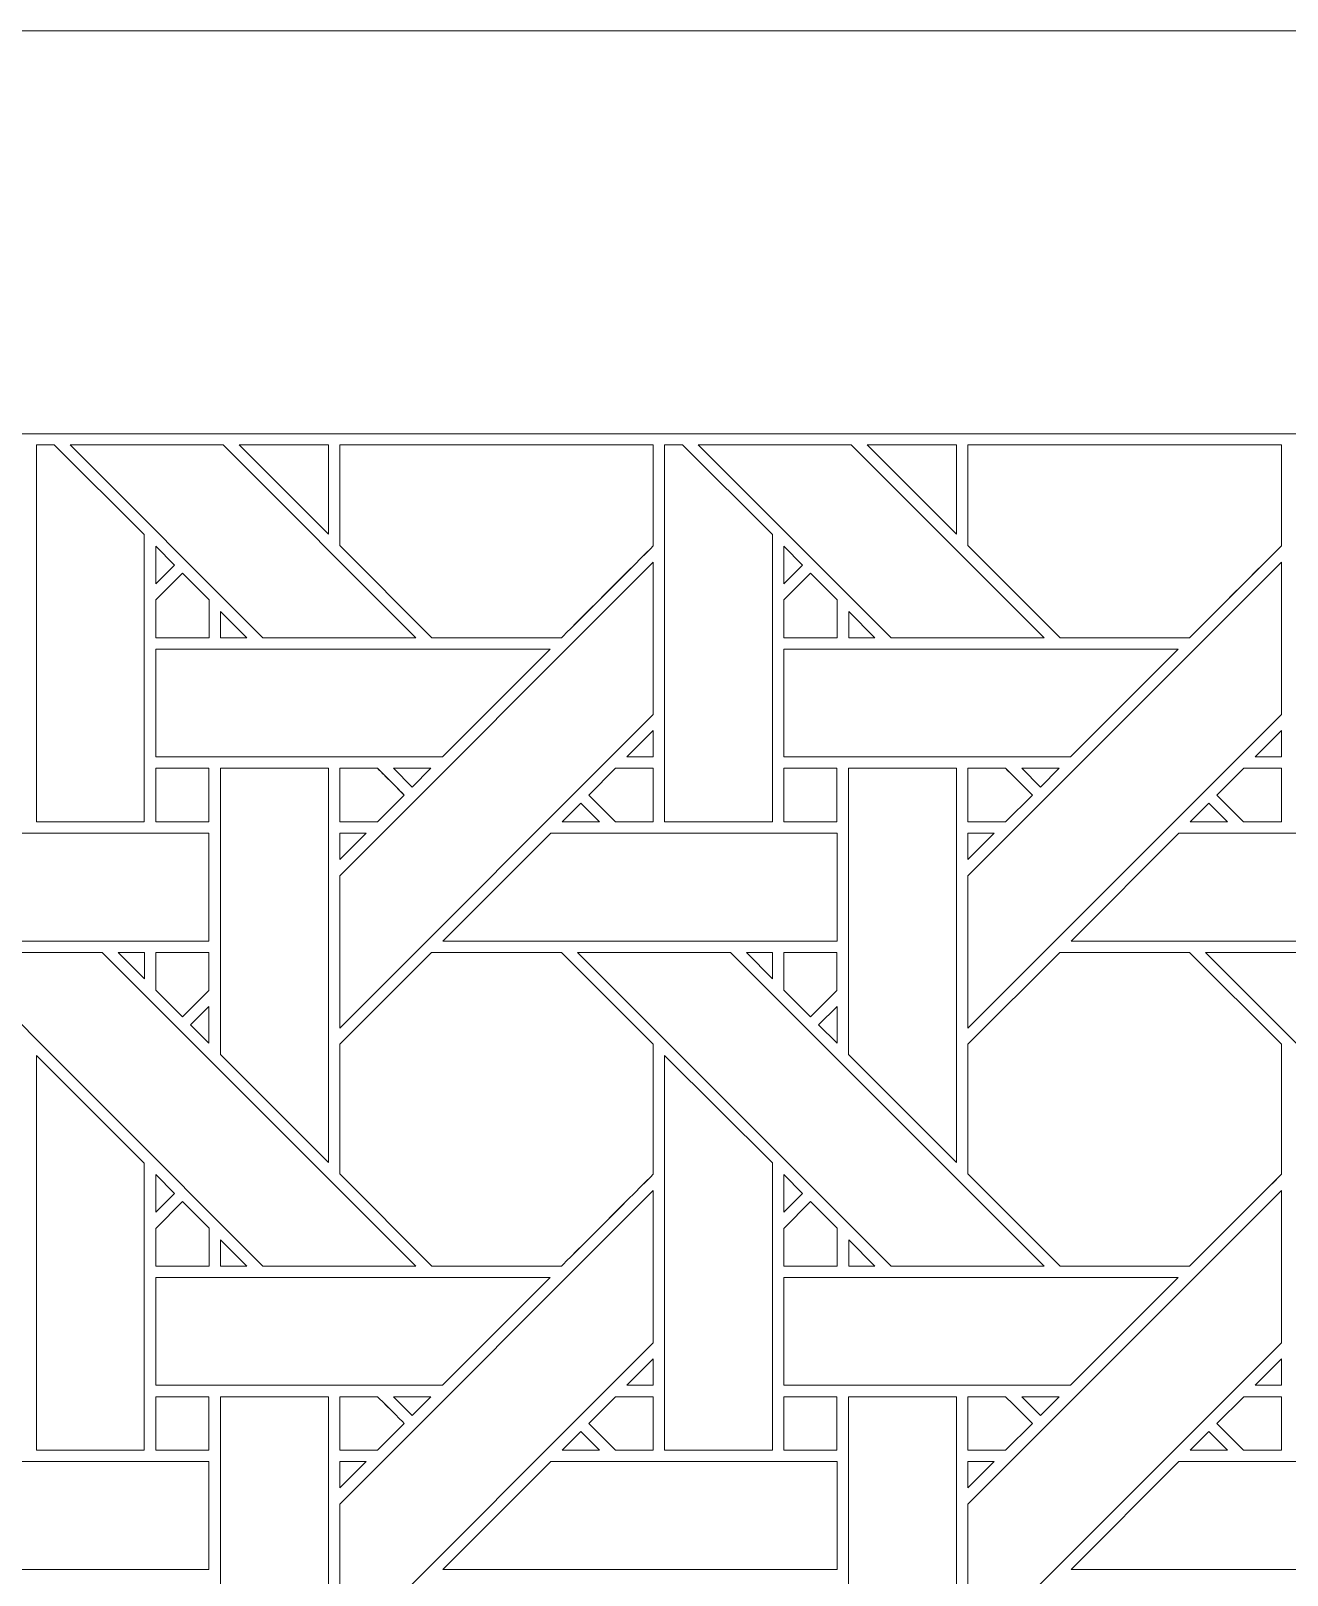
# Model space of a CAD drawing. Header units: inches. Extents: x 8.38 to 16.38, y 5.09 to 13.09.
# Drawn here: x 10.256 to 12.154, y 10.763 to 13.095 of the extents above; entities that cross this region are included whole.
import ezdxf

# ---------------------------------------------------------------- set-up
doc = ezdxf.new("R2010")
doc.units = ezdxf.units.IN
doc.header["$MEASUREMENT"] = 0
doc.layers.add('Design', color=7, linetype='Continuous', lineweight=0)

msp = doc.modelspace()

# ---------------------------------------------------------------- linework, layer by layer
at = {"layer": 'Design'}
for points, knots in [([(8.3829, 13.0948), (8.3829, 13.0948), (8.3829, 5.0948), (8.3829, 5.0948), (8.3829, 5.0948), (16.3829, 5.0948), (16.3829, 5.0948), (16.3829, 5.0948), (16.3829, 13.0948), (16.3829, 13.0948), (16.3829, 13.0948), (8.3829, 13.0948), (8.3829, 13.0948)], [0, 0, 0, 0, 1, 1, 1, 2, 2, 2, 3, 3, 3, 4, 4, 4, 4]), ([(8.9912, 12.4864), (8.9912, 12.4864), (8.9912, 5.7031), (8.9912, 5.7031), (8.9912, 5.7031), (15.7745, 5.7031), (15.7745, 5.7031), (15.7745, 5.7031), (15.7745, 12.4864), (15.7745, 12.4864), (15.7745, 12.4864), (8.9912, 12.4864), (8.9912, 12.4864)], [0, 0, 0, 0, 1, 1, 1, 2, 2, 2, 3, 3, 3, 4, 4, 4, 4]), ([(10.2918, 12.4698), (10.2918, 12.4698), (10.4278, 12.3343), (10.4278, 12.3343), (10.4278, 12.3343), (10.4278, 11.9006), (10.4278, 11.9006), (10.4278, 11.9006), (10.265, 11.9006), (10.265, 11.9006), (10.265, 11.9006), (10.265, 12.4698), (10.265, 12.4698), (10.265, 12.4698), (10.2918, 12.4698), (10.2918, 12.4698)], [0, 0, 0, 0, 1, 1, 1, 2, 2, 2, 3, 3, 3, 4, 4, 4, 5, 5, 5, 5]), ([(10.838, 12.1786), (10.838, 12.1786), (10.6069, 12.1786), (10.6069, 12.1786), (10.6069, 12.1786), (10.3158, 12.4698), (10.3158, 12.4698), (10.3158, 12.4698), (10.5468, 12.4698), (10.5468, 12.4698), (10.5468, 12.4698), (10.838, 12.1786), (10.838, 12.1786)], [0, 0, 0, 0, 1, 1, 1, 2, 2, 2, 3, 3, 3, 4, 4, 4, 4]), ([(10.7058, 12.4698), (10.7058, 12.4698), (10.7058, 12.335), (10.7058, 12.335), (10.7058, 12.335), (10.571, 12.4698), (10.571, 12.4698), (10.571, 12.4698), (10.7058, 12.4698), (10.7058, 12.4698)], [0, 0, 0, 0, 1, 1, 1, 2, 2, 2, 3, 3, 3, 3]), ([(11.1966, 12.3173), (11.1788, 12.2994), (11.0669, 12.1876), (11.0579, 12.1786), (11.0579, 12.1786), (10.8622, 12.1786), (10.8622, 12.1786), (10.8622, 12.1786), (10.7229, 12.3179), (10.7229, 12.3179), (10.7229, 12.3179), (10.7229, 12.4698), (10.7229, 12.4698), (10.7229, 12.4698), (11.1966, 12.4698), (11.1966, 12.4698), (11.1966, 12.4698), (11.1966, 12.3173), (11.1966, 12.3173)], [0, 0, 0, 0, 1, 1, 1, 2, 2, 2, 3, 3, 3, 4, 4, 4, 5, 5, 5, 6, 6, 6, 6]), ([(11.1966, 12.4698), (11.1966, 12.4698), (11.1966, 12.3173), (11.1966, 12.3173), (11.1784, 12.299), (11.0666, 12.1874), (11.0579, 12.1786), (11.0579, 12.1786), (10.8622, 12.1786), (10.8622, 12.1786), (10.8622, 12.1786), (10.7229, 12.3179), (10.7229, 12.3179), (10.7229, 12.3179), (10.7229, 12.4698), (10.7229, 12.4698), (10.7229, 12.4698), (11.1966, 12.4698), (11.1966, 12.4698)], [0, 0, 0, 0, 1, 1, 1, 2, 2, 2, 3, 3, 3, 4, 4, 4, 5, 5, 5, 6, 6, 6, 6]), ([(11.2405, 12.4698), (11.2405, 12.4698), (11.3765, 12.3343), (11.3765, 12.3343), (11.3765, 12.3343), (11.3765, 11.9006), (11.3765, 11.9006), (11.3765, 11.9006), (11.2137, 11.9006), (11.2137, 11.9006), (11.2137, 11.9006), (11.2137, 12.4698), (11.2137, 12.4698), (11.2137, 12.4698), (11.2405, 12.4698), (11.2405, 12.4698)], [0, 0, 0, 0, 1, 1, 1, 2, 2, 2, 3, 3, 3, 4, 4, 4, 5, 5, 5, 5]), ([(11.7867, 12.1786), (11.7867, 12.1786), (11.5557, 12.1786), (11.5557, 12.1786), (11.5557, 12.1786), (11.2645, 12.4698), (11.2645, 12.4698), (11.2645, 12.4698), (11.4955, 12.4698), (11.4955, 12.4698), (11.4955, 12.4698), (11.7867, 12.1786), (11.7867, 12.1786)], [0, 0, 0, 0, 1, 1, 1, 2, 2, 2, 3, 3, 3, 4, 4, 4, 4]), ([(11.6545, 12.4698), (11.6545, 12.4698), (11.6545, 12.335), (11.6545, 12.335), (11.6545, 12.335), (11.5197, 12.4698), (11.5197, 12.4698), (11.5197, 12.4698), (11.6545, 12.4698), (11.6545, 12.4698)], [0, 0, 0, 0, 1, 1, 1, 2, 2, 2, 3, 3, 3, 3]), ([(12.1453, 12.3173), (12.1275, 12.2994), (12.0156, 12.1876), (12.0066, 12.1786), (12.0066, 12.1786), (11.8109, 12.1786), (11.8109, 12.1786), (11.8109, 12.1786), (11.6717, 12.3179), (11.6717, 12.3179), (11.6717, 12.3179), (11.6717, 12.4698), (11.6717, 12.4698), (11.6717, 12.4698), (12.1453, 12.4698), (12.1453, 12.4698), (12.1453, 12.4698), (12.1453, 12.3173), (12.1453, 12.3173)], [0, 0, 0, 0, 1, 1, 1, 2, 2, 2, 3, 3, 3, 4, 4, 4, 5, 5, 5, 6, 6, 6, 6]), ([(12.1453, 12.4698), (12.1453, 12.4698), (12.1453, 12.3173), (12.1453, 12.3173), (12.1272, 12.2991), (12.0154, 12.1874), (12.0066, 12.1786), (12.0066, 12.1786), (11.8109, 12.1786), (11.8109, 12.1786), (11.8109, 12.1786), (11.6717, 12.3179), (11.6717, 12.3179), (11.6717, 12.3179), (11.6717, 12.4698), (11.6717, 12.4698), (11.6717, 12.4698), (12.1453, 12.4698), (12.1453, 12.4698)], [0, 0, 0, 0, 1, 1, 1, 2, 2, 2, 3, 3, 3, 4, 4, 4, 5, 5, 5, 6, 6, 6, 6]), ([(10.4451, 12.26), (10.4451, 12.26), (10.4451, 12.3168), (10.4451, 12.3168), (10.4451, 12.3168), (10.4733, 12.2882), (10.4733, 12.2882), (10.4733, 12.2882), (10.4451, 12.26), (10.4451, 12.26)], [0, 0, 0, 0, 1, 1, 1, 2, 2, 2, 3, 3, 3, 3]), ([(11.3938, 12.26), (11.3938, 12.26), (11.3938, 12.3168), (11.3938, 12.3168), (11.3938, 12.3168), (11.422, 12.2882), (11.422, 12.2882), (11.422, 12.2882), (11.3938, 12.26), (11.3938, 12.26)], [0, 0, 0, 0, 1, 1, 1, 2, 2, 2, 3, 3, 3, 3]), ([(11.1966, 12.0628), (11.1966, 12.0628), (10.7229, 11.5892), (10.7229, 11.5892), (10.7229, 11.5892), (10.7229, 11.8193), (10.7229, 11.8193), (10.7229, 11.8193), (11.1966, 12.2929), (11.1966, 12.2929), (11.1966, 12.2929), (11.1966, 12.0628), (11.1966, 12.0628)], [0, 0, 0, 0, 1, 1, 1, 2, 2, 2, 3, 3, 3, 4, 4, 4, 4]), ([(12.1453, 12.0628), (12.1453, 12.0628), (11.6717, 11.5892), (11.6717, 11.5892), (11.6717, 11.5892), (11.6717, 11.8193), (11.6717, 11.8193), (11.6717, 11.8193), (12.1453, 12.2929), (12.1453, 12.2929), (12.1453, 12.2929), (12.1453, 12.0628), (12.1453, 12.0628)], [0, 0, 0, 0, 1, 1, 1, 2, 2, 2, 3, 3, 3, 4, 4, 4, 4]), ([(10.4451, 12.1784), (10.4451, 12.1784), (10.4451, 12.2357), (10.4451, 12.2357), (10.4451, 12.2357), (10.4854, 12.276), (10.4854, 12.276), (10.4854, 12.276), (10.5257, 12.2357), (10.5257, 12.2357), (10.5257, 12.2357), (10.5257, 12.1784), (10.5257, 12.1784), (10.5257, 12.1784), (10.4451, 12.1784), (10.4451, 12.1784)], [0, 0, 0, 0, 1, 1, 1, 2, 2, 2, 3, 3, 3, 4, 4, 4, 5, 5, 5, 5]), ([(10.4854, 12.276), (10.4854, 12.276), (10.5257, 12.2357), (10.5257, 12.2357), (10.5257, 12.2357), (10.5257, 12.1784), (10.5257, 12.1784), (10.5257, 12.1784), (10.4451, 12.1784), (10.4451, 12.1784), (10.4451, 12.1784), (10.4451, 12.2357), (10.4451, 12.2357), (10.4451, 12.2357), (10.4854, 12.276), (10.4854, 12.276)], [0, 0, 0, 0, 1, 1, 1, 2, 2, 2, 3, 3, 3, 4, 4, 4, 5, 5, 5, 5]), ([(11.3938, 12.1784), (11.3938, 12.1784), (11.3938, 12.2357), (11.3938, 12.2357), (11.3938, 12.2357), (11.4341, 12.276), (11.4341, 12.276), (11.4341, 12.276), (11.4745, 12.2357), (11.4745, 12.2357), (11.4745, 12.2357), (11.4745, 12.1784), (11.4745, 12.1784), (11.4745, 12.1784), (11.3938, 12.1784), (11.3938, 12.1784)], [0, 0, 0, 0, 1, 1, 1, 2, 2, 2, 3, 3, 3, 4, 4, 4, 5, 5, 5, 5]), ([(11.4341, 12.276), (11.4341, 12.276), (11.4745, 12.2357), (11.4745, 12.2357), (11.4745, 12.2357), (11.4745, 12.1784), (11.4745, 12.1784), (11.4745, 12.1784), (11.3938, 12.1784), (11.3938, 12.1784), (11.3938, 12.1784), (11.3938, 12.2357), (11.3938, 12.2357), (11.3938, 12.2357), (11.4341, 12.276), (11.4341, 12.276)], [0, 0, 0, 0, 1, 1, 1, 2, 2, 2, 3, 3, 3, 4, 4, 4, 5, 5, 5, 5]), ([(10.543, 12.1786), (10.543, 12.1786), (10.543, 12.2184), (10.543, 12.2184), (10.543, 12.2184), (10.5827, 12.1786), (10.5827, 12.1786), (10.5827, 12.1786), (10.543, 12.1786), (10.543, 12.1786)], [0, 0, 0, 0, 1, 1, 1, 2, 2, 2, 3, 3, 3, 3]), ([(11.4917, 12.1786), (11.4917, 12.1786), (11.4917, 12.2184), (11.4917, 12.2184), (11.4917, 12.2184), (11.5314, 12.1786), (11.5314, 12.1786), (11.5314, 12.1786), (11.4917, 12.1786), (11.4917, 12.1786)], [0, 0, 0, 0, 1, 1, 1, 2, 2, 2, 3, 3, 3, 3]), ([(11.0408, 12.1613), (11.0408, 12.1613), (10.8781, 11.9986), (10.8781, 11.9986), (10.8781, 11.9986), (10.4451, 11.9986), (10.4451, 11.9986), (10.4451, 11.9986), (10.4451, 12.1613), (10.4451, 12.1613), (10.4451, 12.1613), (11.0408, 12.1613), (11.0408, 12.1613)], [0, 0, 0, 0, 1, 1, 1, 2, 2, 2, 3, 3, 3, 4, 4, 4, 4]), ([(11.9895, 12.1613), (11.9895, 12.1613), (11.8268, 11.9986), (11.8268, 11.9986), (11.8268, 11.9986), (11.3938, 11.9986), (11.3938, 11.9986), (11.3938, 11.9986), (11.3938, 12.1613), (11.3938, 12.1613), (11.3938, 12.1613), (11.9895, 12.1613), (11.9895, 12.1613)], [0, 0, 0, 0, 1, 1, 1, 2, 2, 2, 3, 3, 3, 4, 4, 4, 4]), ([(11.1568, 11.9987), (11.1568, 11.9987), (11.1966, 12.0384), (11.1966, 12.0384), (11.1966, 12.0384), (11.1966, 11.9987), (11.1966, 11.9987), (11.1966, 11.9987), (11.1568, 11.9987), (11.1568, 11.9987)], [0, 0, 0, 0, 1, 1, 1, 2, 2, 2, 3, 3, 3, 3]), ([(12.1056, 11.9987), (12.1056, 11.9987), (12.1453, 12.0384), (12.1453, 12.0384), (12.1453, 12.0384), (12.1453, 11.9987), (12.1453, 11.9987), (12.1453, 11.9987), (12.1056, 11.9987), (12.1056, 11.9987)], [0, 0, 0, 0, 1, 1, 1, 2, 2, 2, 3, 3, 3, 3]), ([(10.4451, 11.9006), (10.4451, 11.9006), (10.4451, 11.9814), (10.4451, 11.9814), (10.4451, 11.9814), (10.5253, 11.9814), (10.5253, 11.9814), (10.5253, 11.9814), (10.5253, 11.9006), (10.5253, 11.9006), (10.5253, 11.9006), (10.4451, 11.9006), (10.4451, 11.9006)], [0, 0, 0, 0, 1, 1, 1, 2, 2, 2, 3, 3, 3, 4, 4, 4, 4]), ([(10.5253, 11.9814), (10.5253, 11.9814), (10.5253, 11.9006), (10.5253, 11.9006), (10.5253, 11.9006), (10.4451, 11.9006), (10.4451, 11.9006), (10.4451, 11.9006), (10.4451, 11.9814), (10.4451, 11.9814), (10.4451, 11.9814), (10.5253, 11.9814), (10.5253, 11.9814)], [0, 0, 0, 0, 1, 1, 1, 2, 2, 2, 3, 3, 3, 4, 4, 4, 4]), ([(10.5429, 11.5492), (10.5429, 11.5492), (10.5429, 11.9814), (10.5429, 11.9814), (10.5429, 11.9814), (10.7058, 11.9814), (10.7058, 11.9814), (10.7058, 11.9814), (10.7058, 11.3863), (10.7058, 11.3863), (10.7058, 11.3863), (10.5429, 11.5492), (10.5429, 11.5492)], [0, 0, 0, 0, 1, 1, 1, 2, 2, 2, 3, 3, 3, 4, 4, 4, 4]), ([(10.7229, 11.9006), (10.7229, 11.9006), (10.7229, 11.9814), (10.7229, 11.9814), (10.7229, 11.9814), (10.78, 11.9814), (10.78, 11.9814), (10.7851, 11.9763), (10.8159, 11.9455), (10.8203, 11.9411), (10.8203, 11.9411), (10.7799, 11.9006), (10.7799, 11.9006), (10.7799, 11.9006), (10.7229, 11.9006), (10.7229, 11.9006)], [0, 0, 0, 0, 1, 1, 1, 2, 2, 2, 3, 3, 3, 4, 4, 4, 5, 5, 5, 5]), ([(10.805, 11.9564), (10.805, 11.9564), (10.8203, 11.9411), (10.8203, 11.9411), (10.8203, 11.9411), (10.7799, 11.9006), (10.7799, 11.9006), (10.7799, 11.9006), (10.7229, 11.9006), (10.7229, 11.9006), (10.7229, 11.9006), (10.7229, 11.9814), (10.7229, 11.9814), (10.7229, 11.9814), (10.78, 11.9814), (10.78, 11.9814), (10.7854, 11.976), (10.7956, 11.9658), (10.805, 11.9564)], [0, 0, 0, 0, 1, 1, 1, 2, 2, 2, 3, 3, 3, 4, 4, 4, 5, 5, 5, 6, 6, 6, 6]), ([(10.8044, 11.9814), (10.8044, 11.9814), (10.8608, 11.9814), (10.8608, 11.9814), (10.8608, 11.9814), (10.8325, 11.9532), (10.8325, 11.9532), (10.8325, 11.9532), (10.8044, 11.9814), (10.8044, 11.9814)], [0, 0, 0, 0, 1, 1, 1, 2, 2, 2, 3, 3, 3, 3]), ([(11.1395, 11.9006), (11.1395, 11.9006), (11.0991, 11.941), (11.0991, 11.941), (11.0991, 11.941), (11.1396, 11.9814), (11.1396, 11.9814), (11.1396, 11.9814), (11.1966, 11.9814), (11.1966, 11.9814), (11.1966, 11.9814), (11.1966, 11.9006), (11.1966, 11.9006), (11.1966, 11.9006), (11.1395, 11.9006), (11.1395, 11.9006)], [0, 0, 0, 0, 1, 1, 1, 2, 2, 2, 3, 3, 3, 4, 4, 4, 5, 5, 5, 5]), ([(11.1966, 11.9814), (11.1966, 11.9814), (11.1966, 11.9006), (11.1966, 11.9006), (11.1966, 11.9006), (11.1395, 11.9006), (11.1395, 11.9006), (11.1395, 11.9006), (11.0991, 11.941), (11.0991, 11.941), (11.0991, 11.941), (11.1396, 11.9814), (11.1396, 11.9814), (11.1396, 11.9814), (11.1966, 11.9814), (11.1966, 11.9814)], [0, 0, 0, 0, 1, 1, 1, 2, 2, 2, 3, 3, 3, 4, 4, 4, 5, 5, 5, 5]), ([(11.3938, 11.9006), (11.3938, 11.9006), (11.3938, 11.9814), (11.3938, 11.9814), (11.3938, 11.9814), (11.474, 11.9814), (11.474, 11.9814), (11.474, 11.9814), (11.474, 11.9006), (11.474, 11.9006), (11.474, 11.9006), (11.3938, 11.9006), (11.3938, 11.9006)], [0, 0, 0, 0, 1, 1, 1, 2, 2, 2, 3, 3, 3, 4, 4, 4, 4]), ([(11.474, 11.9814), (11.474, 11.9814), (11.474, 11.9006), (11.474, 11.9006), (11.474, 11.9006), (11.3938, 11.9006), (11.3938, 11.9006), (11.3938, 11.9006), (11.3938, 11.9814), (11.3938, 11.9814), (11.3938, 11.9814), (11.474, 11.9814), (11.474, 11.9814)], [0, 0, 0, 0, 1, 1, 1, 2, 2, 2, 3, 3, 3, 4, 4, 4, 4]), ([(11.4916, 11.5492), (11.4916, 11.5492), (11.4916, 11.9814), (11.4916, 11.9814), (11.4916, 11.9814), (11.6545, 11.9814), (11.6545, 11.9814), (11.6545, 11.9814), (11.6545, 11.3863), (11.6545, 11.3863), (11.6545, 11.3863), (11.4916, 11.5492), (11.4916, 11.5492)], [0, 0, 0, 0, 1, 1, 1, 2, 2, 2, 3, 3, 3, 4, 4, 4, 4]), ([(11.6717, 11.9006), (11.6717, 11.9006), (11.6717, 11.9814), (11.6717, 11.9814), (11.6717, 11.9814), (11.7287, 11.9814), (11.7287, 11.9814), (11.7339, 11.9763), (11.7646, 11.9455), (11.7691, 11.9411), (11.7691, 11.9411), (11.7286, 11.9006), (11.7286, 11.9006), (11.7286, 11.9006), (11.6717, 11.9006), (11.6717, 11.9006)], [0, 0, 0, 0, 1, 1, 1, 2, 2, 2, 3, 3, 3, 4, 4, 4, 5, 5, 5, 5]), ([(11.7691, 11.9411), (11.7691, 11.9411), (11.7286, 11.9006), (11.7286, 11.9006), (11.7286, 11.9006), (11.6717, 11.9006), (11.6717, 11.9006), (11.6717, 11.9006), (11.6717, 11.9814), (11.6717, 11.9814), (11.6717, 11.9814), (11.7287, 11.9814), (11.7287, 11.9814), (11.734, 11.9762), (11.7648, 11.9453), (11.7691, 11.9411)], [0, 0, 0, 0, 1, 1, 1, 2, 2, 2, 3, 3, 3, 4, 4, 4, 5, 5, 5, 5]), ([(11.7531, 11.9814), (11.7531, 11.9814), (11.8096, 11.9814), (11.8096, 11.9814), (11.8096, 11.9814), (11.7813, 11.9532), (11.7813, 11.9532), (11.7813, 11.9532), (11.7531, 11.9814), (11.7531, 11.9814)], [0, 0, 0, 0, 1, 1, 1, 2, 2, 2, 3, 3, 3, 3]), ([(12.0882, 11.9006), (12.0882, 11.9006), (12.0479, 11.941), (12.0479, 11.941), (12.0479, 11.941), (12.0883, 11.9814), (12.0883, 11.9814), (12.0883, 11.9814), (12.1453, 11.9814), (12.1453, 11.9814), (12.1453, 11.9814), (12.1453, 11.9006), (12.1453, 11.9006), (12.1453, 11.9006), (12.0882, 11.9006), (12.0882, 11.9006)], [0, 0, 0, 0, 1, 1, 1, 2, 2, 2, 3, 3, 3, 4, 4, 4, 5, 5, 5, 5]), ([(12.1453, 11.9814), (12.1453, 11.9814), (12.1453, 11.9006), (12.1453, 11.9006), (12.1453, 11.9006), (12.0882, 11.9006), (12.0882, 11.9006), (12.0882, 11.9006), (12.0479, 11.941), (12.0479, 11.941), (12.0479, 11.941), (12.0883, 11.9814), (12.0883, 11.9814), (12.0883, 11.9814), (12.1453, 11.9814), (12.1453, 11.9814)], [0, 0, 0, 0, 1, 1, 1, 2, 2, 2, 3, 3, 3, 4, 4, 4, 5, 5, 5, 5]), ([(11.1153, 11.9006), (11.1153, 11.9006), (11.0588, 11.9006), (11.0588, 11.9006), (11.0588, 11.9006), (11.087, 11.9289), (11.087, 11.9289), (11.087, 11.9289), (11.1153, 11.9006), (11.1153, 11.9006)], [0, 0, 0, 0, 1, 1, 1, 2, 2, 2, 3, 3, 3, 3]), ([(12.064, 11.9006), (12.064, 11.9006), (12.0075, 11.9006), (12.0075, 11.9006), (12.0075, 11.9006), (12.0358, 11.9289), (12.0358, 11.9289), (12.0358, 11.9289), (12.064, 11.9006), (12.064, 11.9006)], [0, 0, 0, 0, 1, 1, 1, 2, 2, 2, 3, 3, 3, 3]), ([(10.5253, 11.8835), (10.5253, 11.8835), (10.5253, 11.7206), (10.5253, 11.7206), (10.5253, 11.7206), (9.9301, 11.7206), (9.9301, 11.7206), (9.9301, 11.7206), (10.0929, 11.8835), (10.0929, 11.8835), (10.0929, 11.8835), (10.5253, 11.8835), (10.5253, 11.8835)], [0, 0, 0, 0, 1, 1, 1, 2, 2, 2, 3, 3, 3, 4, 4, 4, 4]), ([(10.7628, 11.8835), (10.7628, 11.8835), (10.7229, 11.8436), (10.7229, 11.8436), (10.7229, 11.8436), (10.7229, 11.8835), (10.7229, 11.8835), (10.7229, 11.8835), (10.7628, 11.8835), (10.7628, 11.8835)], [0, 0, 0, 0, 1, 1, 1, 2, 2, 2, 3, 3, 3, 3]), ([(11.4741, 11.8835), (11.4741, 11.8835), (11.4741, 11.7206), (11.4741, 11.7206), (11.4741, 11.7206), (10.8788, 11.7206), (10.8788, 11.7206), (10.8788, 11.7206), (11.0416, 11.8835), (11.0416, 11.8835), (11.0416, 11.8835), (11.4741, 11.8835), (11.4741, 11.8835)], [0, 0, 0, 0, 1, 1, 1, 2, 2, 2, 3, 3, 3, 4, 4, 4, 4]), ([(11.7115, 11.8835), (11.7115, 11.8835), (11.6717, 11.8436), (11.6717, 11.8436), (11.6717, 11.8436), (11.6717, 11.8835), (11.6717, 11.8835), (11.6717, 11.8835), (11.7115, 11.8835), (11.7115, 11.8835)], [0, 0, 0, 0, 1, 1, 1, 2, 2, 2, 3, 3, 3, 3]), ([(12.4228, 11.8835), (12.4228, 11.8835), (12.4228, 11.7206), (12.4228, 11.7206), (12.4228, 11.7206), (11.8275, 11.7206), (11.8275, 11.7206), (11.8275, 11.7206), (11.9904, 11.8835), (11.9904, 11.8835), (11.9904, 11.8835), (12.4228, 11.8835), (12.4228, 11.8835)], [0, 0, 0, 0, 1, 1, 1, 2, 2, 2, 3, 3, 3, 4, 4, 4, 4]), ([(10.838, 11.2299), (10.838, 11.2299), (10.6069, 11.2299), (10.6069, 11.2299), (10.6069, 11.2299), (10.1334, 11.7035), (10.1334, 11.7035), (10.1334, 11.7035), (10.3643, 11.7035), (10.3643, 11.7035), (10.3643, 11.7035), (10.838, 11.2299), (10.838, 11.2299)], [0, 0, 0, 0, 1, 1, 1, 2, 2, 2, 3, 3, 3, 4, 4, 4, 4]), ([(10.3884, 11.7035), (10.3884, 11.7035), (10.4279, 11.7035), (10.4279, 11.7035), (10.4279, 11.7035), (10.4279, 11.6637), (10.4279, 11.6637), (10.4279, 11.6637), (10.3884, 11.7035), (10.3884, 11.7035)], [0, 0, 0, 0, 1, 1, 1, 2, 2, 2, 3, 3, 3, 3]), ([(10.5253, 11.7035), (10.5253, 11.7035), (10.5253, 11.6459), (10.5253, 11.6459), (10.5253, 11.6459), (10.4854, 11.606), (10.4854, 11.606), (10.4854, 11.606), (10.445, 11.6463), (10.445, 11.6463), (10.445, 11.6463), (10.445, 11.7035), (10.445, 11.7035), (10.445, 11.7035), (10.5253, 11.7035), (10.5253, 11.7035)], [0, 0, 0, 0, 1, 1, 1, 2, 2, 2, 3, 3, 3, 4, 4, 4, 5, 5, 5, 5]), ([(10.5253, 11.6459), (10.5253, 11.6459), (10.4854, 11.606), (10.4854, 11.606), (10.4854, 11.606), (10.445, 11.6463), (10.445, 11.6463), (10.445, 11.6463), (10.445, 11.7035), (10.445, 11.7035), (10.445, 11.7035), (10.5253, 11.7035), (10.5253, 11.7035), (10.5253, 11.7035), (10.5253, 11.6459), (10.5253, 11.6459)], [0, 0, 0, 0, 1, 1, 1, 2, 2, 2, 3, 3, 3, 4, 4, 4, 5, 5, 5, 5]), ([(10.8616, 11.7035), (10.8616, 11.7035), (11.0578, 11.7035), (11.0578, 11.7035), (11.0578, 11.7035), (11.1966, 11.5648), (11.1966, 11.5648), (11.1966, 11.5648), (11.1966, 11.3686), (11.1966, 11.3686), (11.1788, 11.3507), (11.0669, 11.2389), (11.0579, 11.2299), (11.0579, 11.2299), (10.8622, 11.2299), (10.8622, 11.2299), (10.8622, 11.2299), (10.7229, 11.3691), (10.7229, 11.3691), (10.7229, 11.3691), (10.7229, 11.5648), (10.7229, 11.5648), (10.7229, 11.5648), (10.8616, 11.7035), (10.8616, 11.7035)], [0, 0, 0, 0, 1, 1, 1, 2, 2, 2, 3, 3, 3, 4, 4, 4, 5, 5, 5, 6, 6, 6, 7, 7, 7, 8, 8, 8, 8]), ([(11.1966, 11.5648), (11.1966, 11.5648), (11.1966, 11.3686), (11.1966, 11.3686), (11.1787, 11.3505), (11.0668, 11.2388), (11.0579, 11.2299), (11.0579, 11.2299), (10.8622, 11.2299), (10.8622, 11.2299), (10.8622, 11.2299), (10.7229, 11.3691), (10.7229, 11.3691), (10.7229, 11.3691), (10.7229, 11.5648), (10.7229, 11.5648), (10.7229, 11.5648), (10.8616, 11.7035), (10.8616, 11.7035), (10.8616, 11.7035), (11.0578, 11.7035), (11.0578, 11.7035), (11.0578, 11.7035), (11.1966, 11.5648), (11.1966, 11.5648)], [0, 0, 0, 0, 1, 1, 1, 2, 2, 2, 3, 3, 3, 4, 4, 4, 5, 5, 5, 6, 6, 6, 7, 7, 7, 8, 8, 8, 8]), ([(11.7867, 11.2299), (11.7867, 11.2299), (11.5556, 11.2299), (11.5556, 11.2299), (11.5556, 11.2299), (11.0821, 11.7035), (11.0821, 11.7035), (11.0821, 11.7035), (11.313, 11.7035), (11.313, 11.7035), (11.313, 11.7035), (11.7867, 11.2299), (11.7867, 11.2299)], [0, 0, 0, 0, 1, 1, 1, 2, 2, 2, 3, 3, 3, 4, 4, 4, 4]), ([(11.3372, 11.7035), (11.3372, 11.7035), (11.3766, 11.7035), (11.3766, 11.7035), (11.3766, 11.7035), (11.3766, 11.6637), (11.3766, 11.6637), (11.3766, 11.6637), (11.3372, 11.7035), (11.3372, 11.7035)], [0, 0, 0, 0, 1, 1, 1, 2, 2, 2, 3, 3, 3, 3]), ([(11.474, 11.7035), (11.474, 11.7035), (11.474, 11.6459), (11.474, 11.6459), (11.474, 11.6459), (11.4341, 11.606), (11.4341, 11.606), (11.4341, 11.606), (11.3938, 11.6463), (11.3938, 11.6463), (11.3938, 11.6463), (11.3938, 11.7035), (11.3938, 11.7035), (11.3938, 11.7035), (11.474, 11.7035), (11.474, 11.7035)], [0, 0, 0, 0, 1, 1, 1, 2, 2, 2, 3, 3, 3, 4, 4, 4, 5, 5, 5, 5]), ([(11.474, 11.6459), (11.474, 11.6459), (11.4341, 11.606), (11.4341, 11.606), (11.4341, 11.606), (11.3938, 11.6463), (11.3938, 11.6463), (11.3938, 11.6463), (11.3938, 11.7035), (11.3938, 11.7035), (11.3938, 11.7035), (11.474, 11.7035), (11.474, 11.7035), (11.474, 11.7035), (11.474, 11.6459), (11.474, 11.6459)], [0, 0, 0, 0, 1, 1, 1, 2, 2, 2, 3, 3, 3, 4, 4, 4, 5, 5, 5, 5]), ([(11.8104, 11.7035), (11.8104, 11.7035), (12.0066, 11.7035), (12.0066, 11.7035), (12.0066, 11.7035), (12.1453, 11.5648), (12.1453, 11.5648), (12.1453, 11.5648), (12.1453, 11.3686), (12.1453, 11.3686), (12.1275, 11.3507), (12.0156, 11.2389), (12.0066, 11.2299), (12.0066, 11.2299), (11.8109, 11.2299), (11.8109, 11.2299), (11.8109, 11.2299), (11.6717, 11.3691), (11.6717, 11.3691), (11.6717, 11.3691), (11.6717, 11.5648), (11.6717, 11.5648), (11.6717, 11.5648), (11.8104, 11.7035), (11.8104, 11.7035)], [0, 0, 0, 0, 1, 1, 1, 2, 2, 2, 3, 3, 3, 4, 4, 4, 5, 5, 5, 6, 6, 6, 7, 7, 7, 8, 8, 8, 8]), ([(12.1453, 11.5648), (12.1453, 11.5648), (12.1453, 11.3686), (12.1453, 11.3686), (12.1275, 11.3506), (12.0156, 11.2389), (12.0066, 11.2299), (12.0066, 11.2299), (11.8109, 11.2299), (11.8109, 11.2299), (11.8109, 11.2299), (11.6717, 11.3691), (11.6717, 11.3691), (11.6717, 11.3691), (11.6717, 11.5648), (11.6717, 11.5648), (11.6717, 11.5648), (11.8104, 11.7035), (11.8104, 11.7035), (11.8104, 11.7035), (12.0066, 11.7035), (12.0066, 11.7035), (12.0066, 11.7035), (12.1453, 11.5648), (12.1453, 11.5648)], [0, 0, 0, 0, 1, 1, 1, 2, 2, 2, 3, 3, 3, 4, 4, 4, 5, 5, 5, 6, 6, 6, 7, 7, 7, 8, 8, 8, 8]), ([(12.7354, 11.2299), (12.7354, 11.2299), (12.5044, 11.2299), (12.5044, 11.2299), (12.5044, 11.2299), (12.0308, 11.7035), (12.0308, 11.7035), (12.0308, 11.7035), (12.2618, 11.7035), (12.2618, 11.7035), (12.2618, 11.7035), (12.7354, 11.2299), (12.7354, 11.2299)], [0, 0, 0, 0, 1, 1, 1, 2, 2, 2, 3, 3, 3, 4, 4, 4, 4]), ([(10.5253, 11.6217), (10.5253, 11.6217), (10.5253, 11.5665), (10.5253, 11.5665), (10.5253, 11.5665), (10.4976, 11.5939), (10.4976, 11.5939), (10.4976, 11.5939), (10.5253, 11.6217), (10.5253, 11.6217)], [0, 0, 0, 0, 1, 1, 1, 2, 2, 2, 3, 3, 3, 3]), ([(11.4741, 11.6217), (11.4741, 11.6217), (11.4741, 11.5665), (11.4741, 11.5665), (11.4741, 11.5665), (11.4463, 11.5939), (11.4463, 11.5939), (11.4463, 11.5939), (11.4741, 11.6217), (11.4741, 11.6217)], [0, 0, 0, 0, 1, 1, 1, 2, 2, 2, 3, 3, 3, 3]), ([(10.265, 10.9519), (10.265, 10.9519), (10.265, 11.5477), (10.265, 11.5477), (10.265, 11.5477), (10.4278, 11.3855), (10.4278, 11.3855), (10.4278, 11.3855), (10.4278, 10.9519), (10.4278, 10.9519), (10.4278, 10.9519), (10.265, 10.9519), (10.265, 10.9519)], [0, 0, 0, 0, 1, 1, 1, 2, 2, 2, 3, 3, 3, 4, 4, 4, 4]), ([(11.2137, 10.9519), (11.2137, 10.9519), (11.2137, 11.5477), (11.2137, 11.5477), (11.2137, 11.5477), (11.3765, 11.3856), (11.3765, 11.3856), (11.3765, 11.3856), (11.3765, 10.9519), (11.3765, 10.9519), (11.3765, 10.9519), (11.2137, 10.9519), (11.2137, 10.9519)], [0, 0, 0, 0, 1, 1, 1, 2, 2, 2, 3, 3, 3, 4, 4, 4, 4]), ([(10.4451, 11.3113), (10.4451, 11.3113), (10.4451, 11.3681), (10.4451, 11.3681), (10.4451, 11.3681), (10.4733, 11.3395), (10.4733, 11.3395), (10.4733, 11.3395), (10.4451, 11.3113), (10.4451, 11.3113)], [0, 0, 0, 0, 1, 1, 1, 2, 2, 2, 3, 3, 3, 3]), ([(11.3938, 11.3113), (11.3938, 11.3113), (11.3938, 11.3681), (11.3938, 11.3681), (11.3938, 11.3681), (11.422, 11.3395), (11.422, 11.3395), (11.422, 11.3395), (11.3938, 11.3113), (11.3938, 11.3113)], [0, 0, 0, 0, 1, 1, 1, 2, 2, 2, 3, 3, 3, 3]), ([(11.1966, 11.1141), (11.1966, 11.1141), (10.7229, 10.6404), (10.7229, 10.6404), (10.7229, 10.6404), (10.7229, 10.8705), (10.7229, 10.8705), (10.7229, 10.8705), (11.1966, 11.3441), (11.1966, 11.3441), (11.1966, 11.3441), (11.1966, 11.1141), (11.1966, 11.1141)], [0, 0, 0, 0, 1, 1, 1, 2, 2, 2, 3, 3, 3, 4, 4, 4, 4]), ([(12.1453, 11.1141), (12.1453, 11.1141), (11.6717, 10.6404), (11.6717, 10.6404), (11.6717, 10.6404), (11.6717, 10.8705), (11.6717, 10.8705), (11.6717, 10.8705), (12.1453, 11.3441), (12.1453, 11.3441), (12.1453, 11.3441), (12.1453, 11.1141), (12.1453, 11.1141)], [0, 0, 0, 0, 1, 1, 1, 2, 2, 2, 3, 3, 3, 4, 4, 4, 4]), ([(10.4451, 11.2297), (10.4451, 11.2297), (10.4451, 11.2869), (10.4451, 11.2869), (10.4451, 11.2869), (10.4854, 11.3273), (10.4854, 11.3273), (10.4854, 11.3273), (10.5257, 11.287), (10.5257, 11.287), (10.5257, 11.287), (10.5257, 11.2297), (10.5257, 11.2297), (10.5257, 11.2297), (10.4451, 11.2297), (10.4451, 11.2297)], [0, 0, 0, 0, 1, 1, 1, 2, 2, 2, 3, 3, 3, 4, 4, 4, 5, 5, 5, 5]), ([(10.4854, 11.3273), (10.4854, 11.3273), (10.5257, 11.287), (10.5257, 11.287), (10.5257, 11.287), (10.5257, 11.2297), (10.5257, 11.2297), (10.5257, 11.2297), (10.4451, 11.2297), (10.4451, 11.2297), (10.4451, 11.2297), (10.4451, 11.2869), (10.4451, 11.2869), (10.4451, 11.2869), (10.4854, 11.3273), (10.4854, 11.3273)], [0, 0, 0, 0, 1, 1, 1, 2, 2, 2, 3, 3, 3, 4, 4, 4, 5, 5, 5, 5]), ([(11.3938, 11.2297), (11.3938, 11.2297), (11.3938, 11.2869), (11.3938, 11.2869), (11.3938, 11.2869), (11.4341, 11.3273), (11.4341, 11.3273), (11.4341, 11.3273), (11.4745, 11.287), (11.4745, 11.287), (11.4745, 11.287), (11.4745, 11.2297), (11.4745, 11.2297), (11.4745, 11.2297), (11.3938, 11.2297), (11.3938, 11.2297)], [0, 0, 0, 0, 1, 1, 1, 2, 2, 2, 3, 3, 3, 4, 4, 4, 5, 5, 5, 5]), ([(11.4341, 11.3273), (11.4341, 11.3273), (11.4745, 11.287), (11.4745, 11.287), (11.4745, 11.287), (11.4745, 11.2297), (11.4745, 11.2297), (11.4745, 11.2297), (11.3938, 11.2297), (11.3938, 11.2297), (11.3938, 11.2297), (11.3938, 11.2869), (11.3938, 11.2869), (11.3938, 11.2869), (11.4341, 11.3273), (11.4341, 11.3273)], [0, 0, 0, 0, 1, 1, 1, 2, 2, 2, 3, 3, 3, 4, 4, 4, 5, 5, 5, 5]), ([(10.543, 11.2299), (10.543, 11.2299), (10.543, 11.2697), (10.543, 11.2697), (10.543, 11.2697), (10.5827, 11.2299), (10.5827, 11.2299), (10.5827, 11.2299), (10.543, 11.2299), (10.543, 11.2299)], [0, 0, 0, 0, 1, 1, 1, 2, 2, 2, 3, 3, 3, 3]), ([(11.4917, 11.2299), (11.4917, 11.2299), (11.4917, 11.2697), (11.4917, 11.2697), (11.4917, 11.2697), (11.5314, 11.2299), (11.5314, 11.2299), (11.5314, 11.2299), (11.4917, 11.2299), (11.4917, 11.2299)], [0, 0, 0, 0, 1, 1, 1, 2, 2, 2, 3, 3, 3, 3]), ([(11.0408, 11.2126), (11.0408, 11.2126), (10.8781, 11.0499), (10.8781, 11.0499), (10.8781, 11.0499), (10.4451, 11.0499), (10.4451, 11.0499), (10.4451, 11.0499), (10.4451, 11.2126), (10.4451, 11.2126), (10.4451, 11.2126), (11.0408, 11.2126), (11.0408, 11.2126)], [0, 0, 0, 0, 1, 1, 1, 2, 2, 2, 3, 3, 3, 4, 4, 4, 4]), ([(11.9895, 11.2126), (11.9895, 11.2126), (11.8268, 11.0499), (11.8268, 11.0499), (11.8268, 11.0499), (11.3938, 11.0499), (11.3938, 11.0499), (11.3938, 11.0499), (11.3938, 11.2126), (11.3938, 11.2126), (11.3938, 11.2126), (11.9895, 11.2126), (11.9895, 11.2126)], [0, 0, 0, 0, 1, 1, 1, 2, 2, 2, 3, 3, 3, 4, 4, 4, 4]), ([(11.1966, 11.0499), (11.1966, 11.0499), (11.1568, 11.0499), (11.1568, 11.0499), (11.1568, 11.0499), (11.1966, 11.0897), (11.1966, 11.0897), (11.1966, 11.0897), (11.1966, 11.0499), (11.1966, 11.0499)], [0, 0, 0, 0, 1, 1, 1, 2, 2, 2, 3, 3, 3, 3]), ([(12.1056, 11.0499), (12.1056, 11.0499), (12.1453, 11.0897), (12.1453, 11.0897), (12.1453, 11.0897), (12.1453, 11.0499), (12.1453, 11.0499), (12.1453, 11.0499), (12.1056, 11.0499), (12.1056, 11.0499)], [0, 0, 0, 0, 1, 1, 1, 2, 2, 2, 3, 3, 3, 3]), ([(10.4451, 10.9519), (10.4451, 10.9519), (10.4451, 11.0327), (10.4451, 11.0327), (10.4451, 11.0327), (10.5253, 11.0327), (10.5253, 11.0327), (10.5253, 11.0327), (10.5253, 10.9519), (10.5253, 10.9519), (10.5253, 10.9519), (10.4451, 10.9519), (10.4451, 10.9519)], [0, 0, 0, 0, 1, 1, 1, 2, 2, 2, 3, 3, 3, 4, 4, 4, 4]), ([(10.5253, 11.0327), (10.5253, 11.0327), (10.5253, 10.9519), (10.5253, 10.9519), (10.5253, 10.9519), (10.4451, 10.9519), (10.4451, 10.9519), (10.4451, 10.9519), (10.4451, 11.0327), (10.4451, 11.0327), (10.4451, 11.0327), (10.5253, 11.0327), (10.5253, 11.0327)], [0, 0, 0, 0, 1, 1, 1, 2, 2, 2, 3, 3, 3, 4, 4, 4, 4]), ([(10.7058, 11.0326), (10.7058, 11.0326), (10.7058, 10.4375), (10.7058, 10.4375), (10.7058, 10.4375), (10.5429, 10.6005), (10.5429, 10.6005), (10.5429, 10.6005), (10.5429, 11.0326), (10.5429, 11.0326), (10.5429, 11.0326), (10.7058, 11.0326), (10.7058, 11.0326)], [0, 0, 0, 0, 1, 1, 1, 2, 2, 2, 3, 3, 3, 4, 4, 4, 4]), ([(10.78, 11.0327), (10.7851, 11.0276), (10.8159, 10.9967), (10.8203, 10.9923), (10.8203, 10.9923), (10.7799, 10.9519), (10.7799, 10.9519), (10.7799, 10.9519), (10.7229, 10.9519), (10.7229, 10.9519), (10.7229, 10.9519), (10.7229, 11.0327), (10.7229, 11.0327), (10.7229, 11.0327), (10.78, 11.0327), (10.78, 11.0327)], [0, 0, 0, 0, 1, 1, 1, 2, 2, 2, 3, 3, 3, 4, 4, 4, 5, 5, 5, 5]), ([(10.8203, 10.9923), (10.8203, 10.9923), (10.7799, 10.9519), (10.7799, 10.9519), (10.7799, 10.9519), (10.7229, 10.9519), (10.7229, 10.9519), (10.7229, 10.9519), (10.7229, 11.0327), (10.7229, 11.0327), (10.7229, 11.0327), (10.78, 11.0327), (10.78, 11.0327), (10.7852, 11.0275), (10.816, 10.9966), (10.8203, 10.9923)], [0, 0, 0, 0, 1, 1, 1, 2, 2, 2, 3, 3, 3, 4, 4, 4, 5, 5, 5, 5]), ([(10.8044, 11.0326), (10.8044, 11.0326), (10.8608, 11.0326), (10.8608, 11.0326), (10.8608, 11.0326), (10.8325, 11.0045), (10.8325, 11.0045), (10.8325, 11.0045), (10.8044, 11.0326), (10.8044, 11.0326)], [0, 0, 0, 0, 1, 1, 1, 2, 2, 2, 3, 3, 3, 3]), ([(11.1395, 10.9519), (11.1395, 10.9519), (11.0991, 10.9923), (11.0991, 10.9923), (11.0991, 10.9923), (11.1396, 11.0327), (11.1396, 11.0327), (11.1396, 11.0327), (11.1966, 11.0327), (11.1966, 11.0327), (11.1966, 11.0327), (11.1966, 10.9519), (11.1966, 10.9519), (11.1966, 10.9519), (11.1395, 10.9519), (11.1395, 10.9519)], [0, 0, 0, 0, 1, 1, 1, 2, 2, 2, 3, 3, 3, 4, 4, 4, 5, 5, 5, 5]), ([(11.0991, 10.9923), (11.0991, 10.9923), (11.1396, 11.0327), (11.1396, 11.0327), (11.1396, 11.0327), (11.1966, 11.0327), (11.1966, 11.0327), (11.1966, 11.0327), (11.1966, 10.9519), (11.1966, 10.9519), (11.1966, 10.9519), (11.1395, 10.9519), (11.1395, 10.9519), (11.1395, 10.9519), (11.0991, 10.9923), (11.0991, 10.9923)], [0, 0, 0, 0, 1, 1, 1, 2, 2, 2, 3, 3, 3, 4, 4, 4, 5, 5, 5, 5]), ([(11.3938, 10.9519), (11.3938, 10.9519), (11.3938, 11.0327), (11.3938, 11.0327), (11.3938, 11.0327), (11.474, 11.0327), (11.474, 11.0327), (11.474, 11.0327), (11.474, 10.9519), (11.474, 10.9519), (11.474, 10.9519), (11.3938, 10.9519), (11.3938, 10.9519)], [0, 0, 0, 0, 1, 1, 1, 2, 2, 2, 3, 3, 3, 4, 4, 4, 4]), ([(11.474, 11.0327), (11.474, 11.0327), (11.474, 10.9519), (11.474, 10.9519), (11.474, 10.9519), (11.3938, 10.9519), (11.3938, 10.9519), (11.3938, 10.9519), (11.3938, 11.0327), (11.3938, 11.0327), (11.3938, 11.0327), (11.474, 11.0327), (11.474, 11.0327)], [0, 0, 0, 0, 1, 1, 1, 2, 2, 2, 3, 3, 3, 4, 4, 4, 4]), ([(11.4916, 10.6004), (11.4916, 10.6004), (11.4916, 11.0326), (11.4916, 11.0326), (11.4916, 11.0326), (11.6545, 11.0326), (11.6545, 11.0326), (11.6545, 11.0326), (11.6545, 10.4375), (11.6545, 10.4375), (11.6545, 10.4375), (11.4916, 10.6004), (11.4916, 10.6004)], [0, 0, 0, 0, 1, 1, 1, 2, 2, 2, 3, 3, 3, 4, 4, 4, 4]), ([(11.7287, 11.0327), (11.7339, 11.0276), (11.7646, 10.9967), (11.7691, 10.9923), (11.7691, 10.9923), (11.7286, 10.9519), (11.7286, 10.9519), (11.7286, 10.9519), (11.6717, 10.9519), (11.6717, 10.9519), (11.6717, 10.9519), (11.6717, 11.0327), (11.6717, 11.0327), (11.6717, 11.0327), (11.7287, 11.0327), (11.7287, 11.0327)], [0, 0, 0, 0, 1, 1, 1, 2, 2, 2, 3, 3, 3, 4, 4, 4, 5, 5, 5, 5]), ([(11.7691, 10.9923), (11.7691, 10.9923), (11.7286, 10.9519), (11.7286, 10.9519), (11.7286, 10.9519), (11.6717, 10.9519), (11.6717, 10.9519), (11.6717, 10.9519), (11.6717, 11.0327), (11.6717, 11.0327), (11.6717, 11.0327), (11.7287, 11.0327), (11.7287, 11.0327), (11.7339, 11.0275), (11.7647, 10.9966), (11.7691, 10.9923)], [0, 0, 0, 0, 1, 1, 1, 2, 2, 2, 3, 3, 3, 4, 4, 4, 5, 5, 5, 5]), ([(11.7531, 11.0326), (11.7531, 11.0326), (11.8096, 11.0326), (11.8096, 11.0326), (11.8096, 11.0326), (11.7813, 11.0045), (11.7813, 11.0045), (11.7813, 11.0045), (11.7531, 11.0326), (11.7531, 11.0326)], [0, 0, 0, 0, 1, 1, 1, 2, 2, 2, 3, 3, 3, 3]), ([(12.0882, 10.9519), (12.0882, 10.9519), (12.0479, 10.9923), (12.0479, 10.9923), (12.0479, 10.9923), (12.0883, 11.0327), (12.0883, 11.0327), (12.0883, 11.0327), (12.1453, 11.0327), (12.1453, 11.0327), (12.1453, 11.0327), (12.1453, 10.9519), (12.1453, 10.9519), (12.1453, 10.9519), (12.0882, 10.9519), (12.0882, 10.9519)], [0, 0, 0, 0, 1, 1, 1, 2, 2, 2, 3, 3, 3, 4, 4, 4, 5, 5, 5, 5]), ([(12.1453, 11.0327), (12.1453, 11.0327), (12.1453, 10.9519), (12.1453, 10.9519), (12.1453, 10.9519), (12.0882, 10.9519), (12.0882, 10.9519), (12.0882, 10.9519), (12.0479, 10.9923), (12.0479, 10.9923), (12.0479, 10.9923), (12.0883, 11.0327), (12.0883, 11.0327), (12.0883, 11.0327), (12.1453, 11.0327), (12.1453, 11.0327)], [0, 0, 0, 0, 1, 1, 1, 2, 2, 2, 3, 3, 3, 4, 4, 4, 5, 5, 5, 5]), ([(11.1153, 10.9519), (11.1153, 10.9519), (11.0588, 10.9519), (11.0588, 10.9519), (11.0588, 10.9519), (11.087, 10.9801), (11.087, 10.9801), (11.087, 10.9801), (11.1153, 10.9519), (11.1153, 10.9519)], [0, 0, 0, 0, 1, 1, 1, 2, 2, 2, 3, 3, 3, 3]), ([(12.064, 10.9519), (12.064, 10.9519), (12.0075, 10.9519), (12.0075, 10.9519), (12.0075, 10.9519), (12.0358, 10.9801), (12.0358, 10.9801), (12.0358, 10.9801), (12.064, 10.9519), (12.064, 10.9519)], [0, 0, 0, 0, 1, 1, 1, 2, 2, 2, 3, 3, 3, 3]), ([(10.0929, 10.9347), (10.0929, 10.9347), (10.5253, 10.9347), (10.5253, 10.9347), (10.5253, 10.9347), (10.5253, 10.7719), (10.5253, 10.7719), (10.5253, 10.7719), (9.93, 10.7719), (9.93, 10.7719), (9.93, 10.7719), (10.0929, 10.9347), (10.0929, 10.9347)], [0, 0, 0, 0, 1, 1, 1, 2, 2, 2, 3, 3, 3, 4, 4, 4, 4]), ([(10.7628, 10.9347), (10.7628, 10.9347), (10.7229, 10.8949), (10.7229, 10.8949), (10.7229, 10.8949), (10.7229, 10.9347), (10.7229, 10.9347), (10.7229, 10.9347), (10.7628, 10.9347), (10.7628, 10.9347)], [0, 0, 0, 0, 1, 1, 1, 2, 2, 2, 3, 3, 3, 3]), ([(11.4741, 10.9347), (11.4741, 10.9347), (11.4741, 10.7719), (11.4741, 10.7719), (11.4741, 10.7719), (10.8788, 10.7719), (10.8788, 10.7719), (10.8788, 10.7719), (11.0416, 10.9347), (11.0416, 10.9347), (11.0416, 10.9347), (11.4741, 10.9347), (11.4741, 10.9347)], [0, 0, 0, 0, 1, 1, 1, 2, 2, 2, 3, 3, 3, 4, 4, 4, 4]), ([(11.7115, 10.9347), (11.7115, 10.9347), (11.6717, 10.8949), (11.6717, 10.8949), (11.6717, 10.8949), (11.6717, 10.9347), (11.6717, 10.9347), (11.6717, 10.9347), (11.7115, 10.9347), (11.7115, 10.9347)], [0, 0, 0, 0, 1, 1, 1, 2, 2, 2, 3, 3, 3, 3]), ([(12.4228, 10.9347), (12.4228, 10.9347), (12.4228, 10.7719), (12.4228, 10.7719), (12.4228, 10.7719), (11.8275, 10.7719), (11.8275, 10.7719), (11.8275, 10.7719), (11.9904, 10.9347), (11.9904, 10.9347), (11.9904, 10.9347), (12.4228, 10.9347), (12.4228, 10.9347)], [0, 0, 0, 0, 1, 1, 1, 2, 2, 2, 3, 3, 3, 4, 4, 4, 4])]:
    msp.add_open_spline(points, degree=3, knots=knots, dxfattribs=at)

doc.saveas('drawing.dxf')
